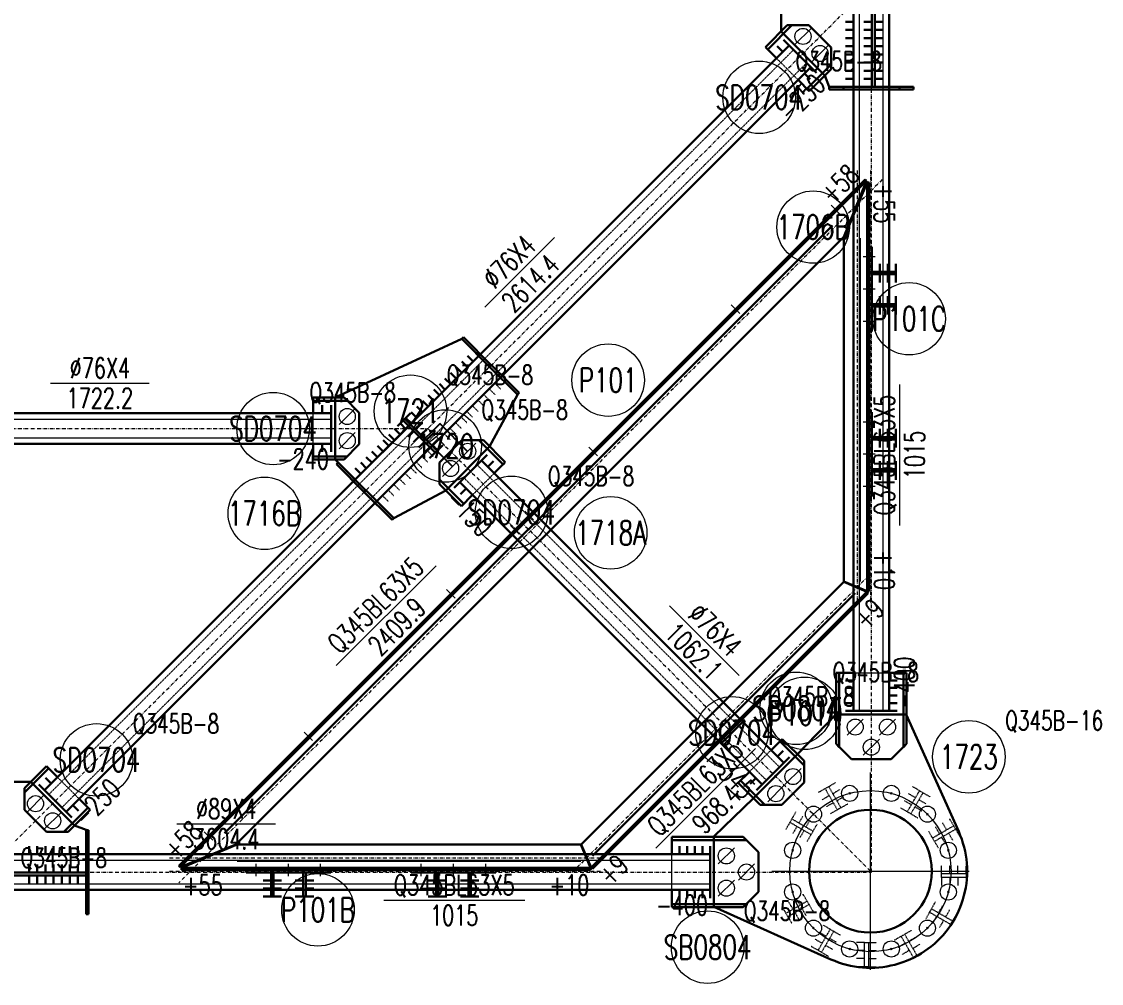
# Model space of a CAD drawing. Extents: x 200306 to 244369, y -126880 to -87343.
# Drawn here: x 209884 to 212564, y -114935 to -112547 of the extents above; entities that cross this region are included whole.
import ezdxf
from ezdxf.enums import TextEntityAlignment as Align

# ---------------------------------------------------------------- set-up
doc = ezdxf.new("R2010")
doc.units = 0
doc.header["$MEASUREMENT"] = 0
doc.linetypes.add('Dash', pattern=[2.75, 2, -0.75])
doc.linetypes.add('DashDot', pattern=[15.6, 9, -3, 0.6, -3])
doc.layers.get('0').update_dxf_attribs({"linetype": 'CONTINUOUS', "lineweight": 25})
doc.layers.get('Defpoints').update_dxf_attribs({"linetype": 'CONTINUOUS'})
doc.styles.get("Standard").update_dxf_attribs({"font": 'simplex.shx', "width": 0.7, "height": 3, "bigfont": 'gbhzfs.shx'})
doc.dimstyles.new('ISO-25$0', dxfattribs={"dimtxt": 2, "dimasz": 1.5, "dimexe": 1.25, "dimexo": 0.625, "dimtad": 1, "dimdsep": 46, "dimtxsty": 'Standard', "dimcen": 2.5, "dimclrd": 150, "dimclre": 2, "dimclrt": 6, "dimadec": 0, "dimazin": 0, "dimtfac": 1, "dimtmove": 0, "dimatfit": 0, "dimfxl": 0, "dimarcsym": 0})

# ---------------------------------------------------------------- blocks, each defined once
blk = doc.blocks.new('M20X55S')
at = {"color": 3, "linetype": 'Continuous', "lineweight": 13}
blk.add_line((-1, -1), (1, 1), dxfattribs=at)
blk.add_circle((0, 0), 1, dxfattribs=at)
blk = doc.blocks.new('DefaultBolt')
at = {"color": 3, "linetype": 'Continuous', "lineweight": 13}
for p, q in [((-0.1, -0.1), (0.1, 0.1)), ((0.1, -0.1), (-0.1, 0.1))]:
    blk.add_line(p, q, dxfattribs=at)
blk.add_circle((0, 0), 1, dxfattribs=at)
blk = doc.blocks.new('*D238')
at = {"color": 150, "linetype": 'Continuous', "lineweight": -2}
for p, q in [((210922.2, -113545.6), (210905.2, -113562.6)), ((210885, -113582.8), (210902, -113565.8))]:
    blk.add_line(p, q, dxfattribs=at)
at = {"color": 2, "linetype": 'Continuous', "lineweight": -2}
for p, q in [((210991.2, -113614.3), (210922.2, -113545.3)), ((210953.8, -113651.8), (210884.7, -113582.8))]:
    blk.add_line(p, q, dxfattribs=at)
at = {"color": 150, "linetype": 'Continuous'}
for points in [[(210922.2, -113545.5), (210922.2, -113545.6), (210922.3, -113545.4)], [(210885, -113582.8), (210885, -113582.8), (210884.9, -113582.9)]]:
    blk.add_solid(points, dxfattribs=at)
at = {"layer": 'Defpoints', "color": 0, "linetype": 'Continuous'}
for p in [(210884.9, -113582.9), (210991.3, -113614.4), (210953.8, -113651.8)]:
    blk.add_point(p, dxfattribs=at)
at = {"color": 6, "linetype": 'Continuous', "insert": (210903.6, -113564.2), "char_height": 3, "attachment_point": 5}
blk.add_mtext('\\A1;53.0000', dxfattribs=at)

msp = doc.modelspace()

# ---------------------------------------------------------------- linework, layer by layer
at = {"color": 2, "linetype": 'DashDot', "lineweight": 15}
for p, q in [((211993.3729, -114658.88857), (211993.3729, -110254.51495)), ((209791.18609, -114658.88857), (211993.3729, -112456.70176)), ((211958.18609, -112916.70176), (211958.18609, -113991.70176)), ((211991.18609, -112916.70176), (211991.18609, -113991.70176)), ((212020.41149, -112939.47636), (210273.95336, -114685.93449)), ((208690.09268, -113557.79517), (210892.27949, -113557.79517)), ((210892.31258, -113557.82825), (211993.25125, -114658.76692)), ((211985.76325, -113924.1246), (211258.59067, -114651.29718)), ((210251.18609, -114623.70176), (211326.18609, -114623.70176)), ((207588.99928, -114658.88857), (211993.3729, -114658.88857)), ((210251.18609, -114656.70176), (211326.18609, -114656.70176))]:
    msp.add_line(p, q, dxfattribs=at)
at = {"color": 1, "linetype": 'Dash', "lineweight": 20}
for p, q in [((211963.8729, -114258.88857), (211963.8729, -110654.51495)), ((212022.8729, -114258.88857), (212022.8729, -110654.51495)), ((209951.69933, -114465.84842), (211800.33275, -112617.215)), ((211811.64646, -112692.16832), (211757.90634, -112638.4282)), ((209984.22624, -114498.37533), (211832.85966, -112649.74191)), ((211948.8729, -112709.55772), (211889.05994, -112709.55772)), ((211988.18609, -113106.70176), (211988.18609, -113316.70176)), ((210976.61897, -113335.2503), (211018.85161, -113377.48294)), ((211072.55903, -113431.19036), (211086.70031, -113445.33164)), ((211072.55903, -113431.19036), (211114.87708, -113473.50841)), ((211044.66045, -113459.08893), (211058.80173, -113473.23022)), ((211058.60974, -113445.13965), (211072.75102, -113459.28093)), ((211016.76187, -113486.98751), (211030.90316, -113501.12879)), ((211030.71116, -113473.03822), (211044.85245, -113487.1795)), ((210607.27949, -113595.79517), (210607.27949, -113519.79517)), ((210988.8633, -113514.88609), (211003.00458, -113529.02737)), ((211002.81259, -113500.9368), (211016.95387, -113515.07808)), ((211988.18609, -113516.70176), (211988.18609, -113726.70176)), ((208930.09268, -113534.79517), (210652.27949, -113534.79517)), ((210849.14598, -113547.18856), (210844.90334, -113551.43121)), ((210960.96472, -113542.78466), (210975.106, -113556.92595)), ((210974.91401, -113528.83538), (210989.05529, -113542.97666)), ((210933.06614, -113570.68324), (210947.20743, -113584.82452)), ((210947.01543, -113556.73395), (210961.15672, -113570.87523)), ((208930.09268, -113580.79517), (210652.27949, -113580.79517)), ((210898.61076, -113605.13863), (210902.8534, -113600.89599)), ((210905.16757, -113598.58182), (210919.30885, -113612.7231)), ((210919.11686, -113584.63253), (210933.25814, -113598.77381)), ((210877.26899, -113626.48039), (210891.41027, -113640.62168)), ((210891.21828, -113612.53111), (210905.35956, -113626.67239)), ((210711.90944, -113684.42511), (210669.6768, -113642.19247)), ((210849.37041, -113654.37897), (210863.5117, -113668.52025)), ((210863.3197, -113640.42968), (210877.46099, -113654.57096)), ((211014.63565, -113647.62441), (211765.57759, -114398.56635)), ((210821.47184, -113682.27755), (210835.61312, -113696.41883)), ((210835.42113, -113668.32826), (210849.56241, -113682.46954)), ((210982.10874, -113680.15132), (211733.05068, -114431.09326)), ((211057.02906, -113668.80462), (211003.28895, -113722.54473)), ((210793.57326, -113710.17612), (210807.71454, -113724.31741)), ((210807.52255, -113696.22684), (210821.66383, -113710.36812)), ((210765.67469, -113738.0747), (210779.81597, -113752.21598)), ((210807.99274, -113780.39276), (210765.67469, -113738.0747)), ((210779.62397, -113724.12541), (210793.76526, -113738.26669)), ((211948.8729, -114163.88857), (212037.8729, -114163.88857)), ((211690.59512, -114409.8509), (211744.33523, -114356.11079)), ((209972.91253, -114423.42201), (210026.65265, -114477.16213)), ((211878.78316, -114451.69363), (211861.47668, -114461.68554)), ((211878.78316, -114451.69363), (211887.4364, -114446.69768)), ((211909.12042, -114504.2393), (211878.78316, -114451.69363)), ((211887.4364, -114446.69768), (211904.74289, -114436.70578)), ((211887.4364, -114446.69768), (211917.77366, -114499.24335)), ((211897.54882, -114464.2129), (211914.85531, -114454.221)), ((212082.72084, -114509.43726), (212113.03957, -114456.92367)), ((212121.60368, -114461.86816), (212091.28495, -114514.38175)), ((212113.03957, -114456.92367), (212095.91135, -114447.03469)), ((212113.03957, -114456.92367), (212121.60368, -114461.86816)), ((212121.60368, -114461.86816), (212138.7319, -114471.75715)), ((211888.89558, -114469.20886), (211871.58909, -114479.20076)), ((211899.008, -114486.72408), (211881.70151, -114496.71598)), ((211907.66124, -114481.72813), (211924.96773, -114471.73622)), ((212092.82708, -114491.93273), (212075.69886, -114482.04375)), ((212102.93332, -114474.4282), (212085.80511, -114464.53922)), ((212111.49743, -114479.37269), (212128.62565, -114489.26167)), ((211796.17796, -114526.97832), (211806.16987, -114509.67183)), ((211909.12042, -114504.2393), (211891.81393, -114514.2312)), ((211917.77366, -114499.24335), (211909.12042, -114504.2393)), ((211917.77366, -114499.24335), (211935.08015, -114489.25144)), ((212082.72084, -114509.43726), (212065.59262, -114499.54827)), ((212091.28495, -114514.38175), (212082.72084, -114509.43726)), ((212091.28495, -114514.38175), (212108.41317, -114524.27073)), ((212101.39119, -114496.87722), (212118.51941, -114506.7662)), ((211791.18201, -114535.63156), (211781.19011, -114552.93805)), ((211791.18201, -114535.63156), (211796.17796, -114526.97832)), ((211843.66711, -114565.93385), (211791.18201, -114535.63156)), ((211796.17796, -114526.97832), (211848.66306, -114557.28061)), ((211813.673, -114537.07908), (211823.6649, -114519.7726)), ((211831.16803, -114547.17985), (211841.15994, -114529.87336)), ((211848.66306, -114557.28061), (211858.65497, -114539.97412)), ((212180.25103, -114554.05662), (212170.36204, -114536.9284)), ((212197.74631, -114543.95571), (212187.85733, -114526.82749)), ((210044.04205, -114554.57561), (210044.04205, -114614.38857)), ((211808.67704, -114545.73233), (211798.68514, -114563.03881)), ((211826.17208, -114555.83309), (211816.18017, -114573.13957)), ((211843.66711, -114565.93385), (211833.67521, -114583.24034)), ((211848.66306, -114557.28061), (211843.66711, -114565.93385)), ((212145.26045, -114574.25843), (212135.37147, -114557.13021)), ((212145.26045, -114574.25843), (212197.74631, -114543.95571)), ((212202.6908, -114552.51982), (212150.20494, -114582.82254)), ((212162.75574, -114564.15752), (212152.86676, -114547.0293)), ((212185.19552, -114562.62073), (212195.0845, -114579.74894)), ((212197.74631, -114543.95571), (212202.6908, -114552.51982)), ((212202.6908, -114552.51982), (212212.57978, -114569.64804)), ((212150.20494, -114582.82254), (212145.26045, -114574.25843)), ((212150.20494, -114582.82254), (212160.09393, -114599.95076)), ((212167.70023, -114572.72163), (212177.58921, -114589.84985)), ((211498.3729, -114703.38857), (211498.3729, -114614.38857)), ((207988.99928, -114629.38857), (211593.3729, -114629.38857)), ((212167.79115, -114662.15873), (212167.79115, -114642.27864)), ((212187.98273, -114662.15873), (212187.98273, -114642.27864)), ((212208.17431, -114662.15873), (212208.17431, -114642.27864)), ((212228.36589, -114662.15873), (212228.36589, -114642.27864)), ((210441.18609, -114653.70176), (210651.18609, -114653.70176)), ((210851.18609, -114653.70176), (211061.18609, -114653.70176)), ((212167.79115, -114672.09877), (212167.79115, -114662.15873)), ((212167.79115, -114662.15873), (212228.36589, -114662.15873)), ((212167.79115, -114672.09877), (212167.79115, -114691.97886)), ((212228.36589, -114672.09877), (212167.79115, -114672.09877)), ((212187.98273, -114672.09877), (212187.98273, -114691.97886)), ((212208.17431, -114672.09877), (212208.17431, -114691.97886)), ((212228.36589, -114662.15873), (212228.36589, -114672.09877)), ((212228.36589, -114672.09877), (212228.36589, -114691.97886)), ((207988.99928, -114688.38857), (211593.3729, -114688.38857)), ((211816.27549, -114741.10254), (211806.3865, -114723.97432)), ((211833.70954, -114731.03699), (211823.82056, -114713.90877)), ((211781.40738, -114761.23365), (211771.5184, -114744.10543)), ((211781.40738, -114761.23365), (211833.70954, -114731.03699)), ((211838.65403, -114739.6011), (211786.35187, -114769.79776)), ((211798.84143, -114751.1681), (211788.95245, -114734.03988)), ((211821.21998, -114749.66665), (211831.10896, -114766.79487)), ((211833.70954, -114731.03699), (211838.65403, -114739.6011)), ((211838.65403, -114739.6011), (211848.54301, -114756.72931)), ((212137.8049, -114758.8484), (212142.80085, -114750.19516)), ((212142.80085, -114750.19516), (212152.79275, -114732.88867)), ((212142.80085, -114750.19516), (212195.24376, -114780.47308)), ((212160.28182, -114760.2878), (212170.27372, -114742.98131)), ((212177.76279, -114770.38044), (212187.75469, -114753.07396)), ((211786.35187, -114769.79776), (211781.40738, -114761.23365)), ((211786.35187, -114769.79776), (211796.24085, -114786.92598)), ((211803.78592, -114759.73221), (211813.6749, -114776.86043)), ((212137.8049, -114758.8484), (212127.81299, -114776.15489)), ((212190.24781, -114789.12633), (212137.8049, -114758.8484)), ((212155.28587, -114768.94104), (212145.29396, -114786.24753)), ((212172.76684, -114779.03368), (212162.77493, -114796.34017)), ((212195.24376, -114780.47308), (212190.24781, -114789.12633)), ((212195.24376, -114780.47308), (212205.23566, -114763.1666)), ((211861.11845, -114853.26136), (211891.30524, -114800.97631)), ((211881.24297, -114818.40466), (211864.11476, -114808.51568)), ((211899.86935, -114805.9208), (211869.68256, -114858.20585)), ((211891.30524, -114800.97631), (211874.17702, -114791.08732)), ((211891.30524, -114800.97631), (211899.86935, -114805.9208)), ((211899.86935, -114805.9208), (211916.99757, -114815.80978)), ((212076.04103, -114813.37049), (212093.34752, -114803.37858)), ((212190.24781, -114789.12633), (212180.2559, -114806.43281)), ((211871.18071, -114835.83301), (211854.05249, -114825.94403)), ((211889.80708, -114823.34915), (211906.9353, -114833.23813)), ((211976.6427, -114833.46878), (211956.76261, -114833.46878)), ((211976.6427, -114833.46878), (211986.58274, -114833.46878)), ((211976.6427, -114893.88157), (211976.6427, -114833.46878)), ((211986.58274, -114833.46878), (212006.46283, -114833.46878)), ((211986.58274, -114833.46878), (211986.58274, -114893.88157)), ((212067.38779, -114818.36644), (212050.0813, -114828.35834)), ((212077.47082, -114835.83077), (212060.16434, -114845.82268)), ((212067.38779, -114818.36644), (212076.04103, -114813.37049)), ((212097.6369, -114870.75944), (212067.38779, -114818.36644)), ((212076.04103, -114813.37049), (212106.29014, -114865.76348)), ((212086.12407, -114830.83482), (212103.43055, -114820.84291)), ((211861.11845, -114853.26136), (211843.99023, -114843.37238)), ((211869.68256, -114858.20585), (211861.11845, -114853.26136)), ((211869.68256, -114858.20585), (211886.81078, -114868.09483)), ((211879.74482, -114840.7775), (211896.87304, -114850.66648)), ((211976.6427, -114853.60638), (211956.76261, -114853.60638)), ((211986.58274, -114853.60638), (212006.46283, -114853.60638)), ((212087.55386, -114853.2951), (212070.24737, -114863.28701)), ((212096.2071, -114848.29915), (212113.51359, -114838.30725)), ((212106.29014, -114865.76348), (212123.59663, -114855.77158)), ((211976.6427, -114873.74397), (211956.76261, -114873.74397)), ((211986.58274, -114873.74397), (212006.46283, -114873.74397)), ((212097.6369, -114870.75944), (212080.33041, -114880.75134)), ((212106.29014, -114865.76348), (212097.6369, -114870.75944)), ((211976.6427, -114893.88157), (211956.76261, -114893.88157)), ((211986.58274, -114893.88157), (211976.6427, -114893.88157)), ((211986.58274, -114893.88157), (212006.46283, -114893.88157))]:
    msp.add_line(p, q, dxfattribs=at)
at = {"color": 7, "linetype": 'Continuous', "lineweight": 30}
for p, q in [((211948.8729, -112547.72991), (211928.8729, -112547.72991)), ((211994.26253, -112547.72991), (211974.38244, -112547.72991)), ((212002.21457, -112547.72991), (212022.09465, -112547.72991)), ((211948.8729, -112567.95838), (211928.8729, -112567.95838)), ((211994.26253, -112567.95838), (211974.38244, -112567.95838)), ((212002.21457, -112567.95838), (212022.09465, -112567.95838)), ((211773.81624, -112622.5183), (211759.67411, -112608.37617)), ((211789.72615, -112606.6084), (211775.58401, -112592.46626)), ((211948.8729, -112588.18686), (211928.8729, -112588.18686)), ((211948.8729, -112608.41534), (211928.8729, -112608.41534)), ((211994.26253, -112588.18686), (211974.38244, -112588.18686)), ((211994.26253, -112608.41534), (211974.38244, -112608.41534)), ((212002.21457, -112588.18686), (212022.09465, -112588.18686)), ((212002.21457, -112608.41534), (212022.09465, -112608.41534)), ((211757.90634, -112638.4282), (211743.7642, -112624.28607)), ((211948.8729, -112628.64381), (211928.8729, -112628.64381)), ((211994.26253, -112628.64381), (211974.38244, -112628.64381)), ((212002.21457, -112628.64381), (212022.09465, -112628.64381)), ((211843.46626, -112660.34851), (211857.6084, -112674.49065)), ((211948.8729, -112648.87229), (211928.8729, -112648.87229)), ((211994.26253, -112648.87229), (211974.38244, -112648.87229)), ((212002.21457, -112648.87229), (212022.09465, -112648.87229)), ((211811.64646, -112692.16832), (211825.78859, -112706.31046)), ((211827.55636, -112676.25842), (211841.69849, -112690.40055)), ((211948.8729, -112669.10077), (211928.8729, -112669.10077)), ((211948.8729, -112689.32924), (211928.8729, -112689.32924)), ((211994.26253, -112669.10077), (211974.38244, -112669.10077)), ((211994.26253, -112689.32924), (211974.38244, -112689.32924)), ((212002.21457, -112669.10077), (212022.09465, -112669.10077)), ((212002.21457, -112689.32924), (212022.09465, -112689.32924)), ((211948.8729, -112709.55772), (211928.8729, -112709.55772)), ((211994.26253, -112709.55772), (211974.38244, -112709.55772)), ((212002.21457, -112709.55772), (212022.09465, -112709.55772)), ((211983.18609, -112946.70176), (211983.18609, -113961.70176)), ((211994.18609, -113168.70176), (211994.18609, -113148.70176)), ((212014.18609, -113168.70176), (212014.18609, -113148.70176)), ((212034.18609, -113168.70176), (212034.18609, -113148.70176)), ((212054.18609, -113168.70176), (212054.18609, -113148.70176)), ((211994.18609, -113174.70176), (211994.18609, -113194.70176)), ((212014.18609, -113174.70176), (212014.18609, -113194.70176)), ((212034.18609, -113174.70176), (212034.18609, -113194.70176)), ((212054.18609, -113174.70176), (212054.18609, -113194.70176)), ((211994.18609, -113248.70176), (211994.18609, -113228.70176)), ((212014.18609, -113248.70176), (212014.18609, -113228.70176)), ((212034.18609, -113248.70176), (212034.18609, -113228.70176)), ((212054.18609, -113248.70176), (212054.18609, -113228.70176)), ((211994.18609, -113254.70176), (211994.18609, -113274.70176)), ((212014.18609, -113254.70176), (212014.18609, -113274.70176)), ((212034.18609, -113254.70176), (212034.18609, -113274.70176)), ((212054.18609, -113254.70176), (212054.18609, -113274.70176)), ((211018.85161, -113377.48294), (211004.70947, -113363.3408)), ((211004.89969, -113391.43485), (210990.75755, -113377.29272)), ((210976.99586, -113419.33869), (210962.85372, -113405.19655)), ((210990.94777, -113405.38677), (210976.80564, -113391.24464)), ((210949.09202, -113447.24252), (210934.94989, -113433.10039)), ((210963.04394, -113433.2906), (210948.9018, -113419.14847)), ((210921.18819, -113475.14636), (210907.04605, -113461.00422)), ((210935.14011, -113461.19444), (210920.99797, -113447.0523)), ((210893.28436, -113503.05019), (210879.14222, -113488.90805)), ((210907.23627, -113489.09827), (210893.09414, -113474.95614)), ((210607.27949, -113519.79517), (210607.27949, -113499.79517)), ((210629.77949, -113519.79517), (210629.77949, -113499.79517)), ((210652.27949, -113519.79517), (210652.27949, -113499.79517)), ((210835.4893, -113533.53188), (210849.63143, -113519.38974)), ((210865.38052, -113530.95402), (210851.23839, -113516.81189)), ((210879.33244, -113517.00211), (210865.1903, -113502.85997)), ((210831.24665, -113537.77452), (210817.10452, -113551.91666)), ((210837.47669, -113558.85786), (210823.33455, -113544.71572)), ((210851.4286, -113544.90594), (210837.28647, -113530.7638)), ((210848.76787, -113546.81046), (210862.91001, -113532.66832)), ((210862.04645, -113560.08904), (210876.18859, -113545.9469)), ((210809.57285, -113586.76169), (210795.43072, -113572.61955)), ((210823.52477, -113572.80977), (210809.38264, -113558.66764)), ((210844.52523, -113551.0531), (210830.3831, -113565.19523)), ((210857.80381, -113564.33168), (210843.66168, -113578.47381)), ((210871.08239, -113577.61026), (210856.94025, -113591.75239)), ((210875.32503, -113573.36761), (210889.46717, -113559.22548)), ((210888.60361, -113586.64619), (210902.74574, -113572.50406)), ((211994.18609, -113578.70176), (211994.18609, -113558.70176)), ((212014.18609, -113578.70176), (212014.18609, -113558.70176)), ((212034.18609, -113578.70176), (212034.18609, -113558.70176)), ((212054.18609, -113578.70176), (212054.18609, -113558.70176)), ((210607.27949, -113595.79517), (210607.27949, -113615.79517)), ((210629.77949, -113595.79517), (210629.77949, -113615.79517)), ((210652.27949, -113595.79517), (210652.27949, -113615.79517)), ((210781.66902, -113614.66552), (210767.52688, -113600.52339)), ((210795.62094, -113600.71361), (210781.4788, -113586.57147)), ((210884.36097, -113590.88883), (210870.21883, -113605.03097)), ((210897.63955, -113604.16741), (210883.49741, -113618.30955)), ((210901.88219, -113599.92477), (210916.02432, -113585.78264)), ((210915.16076, -113613.20335), (210929.3029, -113599.06121)), ((211994.18609, -113584.70176), (211994.18609, -113604.70176)), ((212014.18609, -113584.70176), (212014.18609, -113604.70176)), ((212034.18609, -113584.70176), (212034.18609, -113604.70176)), ((212054.18609, -113584.70176), (212054.18609, -113604.70176)), ((210753.76519, -113642.56936), (210739.62305, -113628.42722)), ((210767.7171, -113628.61744), (210753.57497, -113614.47531)), ((210910.91812, -113617.44599), (210896.77599, -113631.58813)), ((211025.21118, -113636.98673), (211039.35331, -113622.8446)), ((210725.86135, -113670.47319), (210711.71922, -113656.33106)), ((210739.81327, -113656.52127), (210725.67113, -113642.37914)), ((211041.12012, -113652.89568), (211055.26226, -113638.75354)), ((211057.02906, -113668.80462), (211071.1712, -113654.66248)), ((211994.18609, -113658.70176), (211994.18609, -113638.70176)), ((212014.18609, -113658.70176), (212014.18609, -113638.70176)), ((212034.18609, -113658.70176), (212034.18609, -113638.70176)), ((212054.18609, -113658.70176), (212054.18609, -113638.70176)), ((210711.90944, -113684.42511), (210697.7673, -113670.28297)), ((211994.18609, -113664.70176), (211994.18609, -113684.70176)), ((212014.18609, -113664.70176), (212014.18609, -113684.70176)), ((212034.18609, -113664.70176), (212034.18609, -113684.70176)), ((212054.18609, -113664.70176), (212054.18609, -113684.70176)), ((210971.47106, -113690.72685), (210957.32893, -113704.86899)), ((210987.38, -113706.63579), (210973.23787, -113720.77793)), ((211003.28895, -113722.54473), (210989.14681, -113736.68687)), ((211982.22772, -113963.01547), (211297.48154, -114647.76165)), ((211948.8729, -114163.88857), (211928.8729, -114163.88857)), ((212037.8729, -114163.88857), (212057.8729, -114163.88857)), ((211948.8729, -114182.88857), (211928.8729, -114182.88857)), ((212037.8729, -114182.88857), (212057.8729, -114182.88857)), ((211948.8729, -114201.88857), (211928.8729, -114201.88857)), ((211948.8729, -114220.88857), (211928.8729, -114220.88857)), ((212037.8729, -114201.88857), (212057.8729, -114201.88857)), ((212037.8729, -114220.88857), (212057.8729, -114220.88857)), ((211948.8729, -114239.88857), (211928.8729, -114239.88857)), ((212037.8729, -114239.88857), (212057.8729, -114239.88857)), ((211948.8729, -114258.88857), (211928.8729, -114258.88857)), ((212037.8729, -114258.88857), (212057.8729, -114258.88857)), ((211744.33523, -114356.11079), (211758.47737, -114341.96865)), ((211760.24417, -114372.01973), (211774.38631, -114357.8776)), ((211776.15312, -114387.92867), (211790.29525, -114373.78654)), ((209957.00263, -114439.33192), (209942.86049, -114425.18978)), ((209972.91253, -114423.42201), (209958.7704, -114409.27988)), ((211690.59512, -114409.8509), (211676.45298, -114423.99304)), ((211706.50406, -114425.75985), (211692.36192, -114439.90198)), ((209941.09273, -114455.24182), (209926.95059, -114441.09968)), ((211722.413, -114441.66879), (211708.27087, -114455.81092)), ((210026.65265, -114477.16213), (210040.79478, -114491.30426)), ((209994.83284, -114508.98193), (210008.97498, -114523.12407)), ((210010.74274, -114493.07203), (210024.88488, -114507.21417)), ((209902.44271, -114614.38857), (209902.44271, -114594.38857)), ((209922.67119, -114614.38857), (209922.67119, -114594.38857)), ((209942.89966, -114614.38857), (209942.89966, -114594.38857)), ((209963.12814, -114614.38857), (209963.12814, -114594.38857)), ((209983.35662, -114614.38857), (209983.35662, -114594.38857)), ((210003.58509, -114614.38857), (210003.58509, -114594.38857)), ((210023.81357, -114614.38857), (210023.81357, -114594.38857)), ((210044.04205, -114614.38857), (210044.04205, -114594.38857)), ((211498.3729, -114614.38857), (211498.3729, -114594.38857)), ((211517.3729, -114614.38857), (211517.3729, -114594.38857)), ((211536.3729, -114614.38857), (211536.3729, -114594.38857)), ((211555.3729, -114614.38857), (211555.3729, -114594.38857)), ((211574.3729, -114614.38857), (211574.3729, -114594.38857)), ((211593.3729, -114614.38857), (211593.3729, -114594.38857)), ((209902.44271, -114659.7782), (209902.44271, -114639.89812)), ((209922.67119, -114659.7782), (209922.67119, -114639.89812)), ((209942.89966, -114659.7782), (209942.89966, -114639.89812)), ((209963.12814, -114659.7782), (209963.12814, -114639.89812)), ((209983.35662, -114659.7782), (209983.35662, -114639.89812)), ((210003.58509, -114659.7782), (210003.58509, -114639.89812)), ((210023.81357, -114659.7782), (210023.81357, -114639.89812)), ((210044.04205, -114659.7782), (210044.04205, -114639.89812)), ((210281.18609, -114648.70176), (211296.18609, -114648.70176)), ((209902.44271, -114667.73024), (209902.44271, -114687.61033)), ((209922.67119, -114667.73024), (209922.67119, -114687.61033)), ((209942.89966, -114667.73024), (209942.89966, -114687.61033)), ((209963.12814, -114667.73024), (209963.12814, -114687.61033)), ((209983.35662, -114667.73024), (209983.35662, -114687.61033)), ((210003.58509, -114667.73024), (210003.58509, -114687.61033)), ((210023.81357, -114667.73024), (210023.81357, -114687.61033)), ((210044.04205, -114667.73024), (210044.04205, -114687.61033)), ((210503.18609, -114659.70176), (210483.18609, -114659.70176)), ((210509.18609, -114659.70176), (210529.18609, -114659.70176)), ((210583.18609, -114659.70176), (210563.18609, -114659.70176)), ((210589.18609, -114659.70176), (210609.18609, -114659.70176)), ((210913.18609, -114659.70176), (210893.18609, -114659.70176)), ((210919.18609, -114659.70176), (210939.18609, -114659.70176)), ((210993.18609, -114659.70176), (210973.18609, -114659.70176)), ((210999.18609, -114659.70176), (211019.18609, -114659.70176)), ((210503.18609, -114679.70176), (210483.18609, -114679.70176)), ((210503.18609, -114699.70176), (210483.18609, -114699.70176)), ((210509.18609, -114679.70176), (210529.18609, -114679.70176)), ((210509.18609, -114699.70176), (210529.18609, -114699.70176)), ((210583.18609, -114679.70176), (210563.18609, -114679.70176)), ((210583.18609, -114699.70176), (210563.18609, -114699.70176)), ((210589.18609, -114679.70176), (210609.18609, -114679.70176)), ((210589.18609, -114699.70176), (210609.18609, -114699.70176)), ((210913.18609, -114679.70176), (210893.18609, -114679.70176)), ((210913.18609, -114699.70176), (210893.18609, -114699.70176)), ((210919.18609, -114679.70176), (210939.18609, -114679.70176)), ((210919.18609, -114699.70176), (210939.18609, -114699.70176)), ((210993.18609, -114679.70176), (210973.18609, -114679.70176)), ((210993.18609, -114699.70176), (210973.18609, -114699.70176)), ((210999.18609, -114679.70176), (211019.18609, -114679.70176)), ((210999.18609, -114699.70176), (211019.18609, -114699.70176)), ((211498.3729, -114703.38857), (211498.3729, -114723.38857)), ((211517.3729, -114703.38857), (211517.3729, -114723.38857)), ((211536.3729, -114703.38857), (211536.3729, -114723.38857)), ((211555.3729, -114703.38857), (211555.3729, -114723.38857)), ((211574.3729, -114703.38857), (211574.3729, -114723.38857)), ((211593.3729, -114703.38857), (211593.3729, -114723.38857)), ((210503.18609, -114719.70176), (210483.18609, -114719.70176)), ((210509.18609, -114719.70176), (210529.18609, -114719.70176)), ((210583.18609, -114719.70176), (210563.18609, -114719.70176)), ((210589.18609, -114719.70176), (210609.18609, -114719.70176)), ((210913.18609, -114719.70176), (210893.18609, -114719.70176)), ((210919.18609, -114719.70176), (210939.18609, -114719.70176)), ((210993.18609, -114719.70176), (210973.18609, -114719.70176)), ((210999.18609, -114719.70176), (211019.18609, -114719.70176))]:
    msp.add_line(p, q, dxfattribs=at)
at = {"color": 7, "linetype": 'Continuous', "lineweight": 13}
for p, q in [((211033.86142, -113256.40711), (211207.10258, -113083.16595)), ((209955.71722, -113444.79517), (210200.71722, -113444.79517)), ((212063.18609, -113448.36843), (212063.18609, -113798.36843)), ((210912.67461, -113898.72082), (210665.18724, -114146.20819)), ((211492.28264, -113997.99218), (211665.5238, -114171.23334)), ((211706.0425, -114352.33778), (211458.55512, -114599.82515)), ((210269.41503, -114539.38857), (210514.41503, -114539.38857)), ((210782.85276, -114728.70176), (211132.85276, -114728.70176))]:
    msp.add_line(p, q, dxfattribs=at)
at = {"color": 2, "linetype": 'Continuous', "lineweight": 13}
for p, q in [((211991.18609, -114901.70176), (211991.18609, -114411.70176)), ((211746.18609, -114656.70176), (212236.18609, -114656.70176))]:
    msp.add_line(p, q, dxfattribs=at)
at = {"color": 7, "linetype": 'Continuous', "lineweight": 30}
for points in [[(211948.8729, -114258.88857), (211948.8729, -110654.51495)], [(212037.8729, -110654.51495), (212037.8729, -114258.88857)], [(211948.8729, -112203.8458), (211948.8729, -112709.55772)], [(211994.26253, -112203.8458), (211994.26253, -112709.55772)], [(212002.21457, -112709.55772), (212002.21457, -112203.8458)], [(211769.22005, -112571.96017), (211769.22005, -112341.44336)], [(211730.32918, -112610.85104), (211784.7764, -112556.40382)], [(211730.32918, -112610.85104), (211784.7764, -112556.40382)], [(211796.09011, -112556.40382), (211735.98603, -112616.50789)], [(211784.7764, -112556.40382), (211796.09011, -112556.40382)], [(211784.7764, -112556.40382), (211838.51651, -112556.40382)], [(211838.51651, -112556.40382), (211893.67084, -112611.55815)], [(211878.11449, -112680.85461), (211769.22005, -112571.96017)], [(209941.09273, -114455.24182), (211789.72615, -112606.6084)], [(211735.98603, -112616.50789), (211730.32918, -112610.85104)], [(211757.90634, -112638.4282), (211730.32918, -112610.85104)], [(211789.72615, -112606.6084), (211843.46626, -112660.34851)], [(211893.67084, -112611.55815), (211893.67084, -112665.29826)], [(211843.46626, -112660.34851), (209994.83284, -114508.98193)], [(211833.56677, -112714.08863), (211893.67084, -112653.98455)], [(211893.67084, -112665.29826), (211839.22362, -112719.74548)], [(211893.67084, -112665.29826), (211839.22362, -112719.74548)], [(211893.67084, -112653.98455), (211893.67084, -112665.29826)], [(211839.22362, -112719.74548), (211811.64646, -112692.16832)], [(211888.8729, -112709.55772), (211878.11449, -112680.85461)], [(211839.22362, -112719.74548), (211833.56677, -112714.08863)], [(211889.05994, -112709.55772), (211888.8729, -112709.55772)], [(211889.05994, -112709.55772), (211889.05994, -112715.55772)], [(212063.29705, -112709.55772), (211889.05994, -112709.55772)], [(211889.05994, -112715.55772), (212063.29705, -112715.55772)], [(211923.82542, -112715.55772), (211923.82542, -112709.55772)], [(211923.82542, -112709.55772), (212097.71488, -112709.55772)], [(212097.71488, -112715.55772), (211923.82542, -112715.55772)], [(211994.26253, -112709.55772), (212002.21457, -112709.55772)], [(212063.29705, -112715.55772), (212063.29705, -112709.55772)], [(212097.71488, -112709.55772), (212097.71488, -112715.55772)], [(211977.98508, -112939.47636), (210273.95336, -114643.50809)], [(211981.52061, -112943.0119), (210277.48889, -114647.04362)], [(211924.95207, -113081.60483), (211981.52061, -112943.0119)], [(211925.18609, -113084.70176), (211983.18609, -112946.70176)], [(211981.52061, -112943.0119), (211977.98508, -112939.47636)], [(211983.18609, -112946.70176), (211988.18609, -112946.70176)], [(211988.18609, -112946.70176), (211988.18609, -113106.70176)], [(210416.08182, -114590.47508), (211924.95207, -113081.60483)], [(211925.18609, -113937.70176), (211925.18609, -113084.70176)], [(211988.18609, -113106.70176), (211994.18609, -113106.70176)], [(211988.18609, -113316.70176), (211988.18609, -113106.70176)], [(211994.18609, -113106.70176), (211994.18609, -113316.70176)], [(211994.18609, -113174.70176), (211994.18609, -113168.70176)], [(211994.18609, -113168.70176), (212054.18609, -113168.70176)], [(212054.18609, -113174.70176), (211994.18609, -113174.70176)], [(212054.18609, -113168.70176), (212054.18609, -113174.70176)], [(211994.18609, -113254.70176), (211994.18609, -113248.70176)], [(211994.18609, -113248.70176), (212054.18609, -113248.70176)], [(212054.18609, -113254.70176), (211994.18609, -113254.70176)], [(212054.18609, -113248.70176), (212054.18609, -113254.70176)], [(210662.27949, -113480.79517), (210976.4252, -113335.05653)], [(210976.4252, -113335.05653), (210976.61897, -113335.2503)], [(210976.61897, -113335.2503), (210980.86161, -113331.00766)], [(211045.72166, -113404.35299), (210976.61897, -113335.2503)], [(210980.86161, -113331.00766), (211049.96431, -113400.11035)], [(211994.18609, -113316.70176), (211988.18609, -113316.70176)], [(211988.18609, -113316.70176), (211988.18609, -113516.70176)], [(211018.85161, -113377.48294), (210849.14598, -113547.18856)], [(211049.20302, -113399.34907), (211044.96038, -113403.59171)], [(211044.96038, -113403.59171), (211114.87708, -113473.50841)], [(211049.96431, -113400.11035), (211045.72166, -113404.35299)], [(211119.11972, -113469.26577), (211049.20302, -113399.34907)], [(210902.8534, -113600.89599), (211072.55903, -113431.19036)], [(211114.87708, -113473.50841), (211119.11972, -113469.26577)], [(210607.27949, -113480.79517), (210684.27949, -113480.79517)], [(210607.27949, -113488.79517), (210607.27949, -113480.79517)], [(210607.27949, -113480.79517), (210684.27949, -113480.79517)], [(210607.27949, -113519.79517), (210607.27949, -113480.79517)], [(210692.27949, -113488.79517), (210607.27949, -113488.79517)], [(210662.27949, -113634.79517), (210662.27949, -113480.79517)], [(210684.27949, -113480.79517), (210692.27949, -113488.79517)], [(210684.27949, -113480.79517), (210722.27949, -113518.79517)], [(211114.98287, -113473.6142), (211045.65556, -113602.27678)], [(211114.87708, -113473.50841), (211114.98287, -113473.6142)], [(208930.09268, -113519.79517), (210652.27949, -113519.79517)], [(210652.27949, -113519.79517), (210652.27949, -113595.79517)], [(210722.27949, -113518.79517), (210722.27949, -113596.79517)], [(211988.18609, -113516.70176), (211994.18609, -113516.70176)], [(211988.18609, -113726.70176), (211988.18609, -113516.70176)], [(211994.18609, -113516.70176), (211994.18609, -113726.70176)], [(210831.24665, -113537.77452), (210835.4893, -113533.53188)], [(210910.91812, -113617.44599), (210831.24665, -113537.77452)], [(210835.4893, -113533.53188), (210915.16076, -113613.20335)], [(210844.90334, -113551.43121), (210711.90944, -113684.42511)], [(210652.27949, -113595.79517), (208930.09268, -113595.79517)], [(210607.27949, -113634.79517), (210607.27949, -113595.79517)], [(210722.27949, -113596.79517), (210684.27949, -113634.79517)], [(210921.26947, -113641.93947), (210976.4238, -113586.78514)], [(211045.65556, -113602.27678), (210936.76111, -113711.17123)], [(210976.4238, -113586.78514), (211030.16229, -113586.78352)], [(211018.91107, -113586.84601), (211030.22444, -113586.84566)], [(211079.01152, -113646.94646), (211018.91107, -113586.84601)], [(211030.16229, -113586.78352), (211084.60623, -113641.22745)], [(211030.22444, -113586.84566), (211084.66837, -113641.2896)], [(211994.18609, -113584.70176), (211994.18609, -113578.70176)], [(211994.18609, -113578.70176), (212054.18609, -113578.70176)], [(212054.18609, -113584.70176), (211994.18609, -113584.70176)], [(212054.18609, -113578.70176), (212054.18609, -113584.70176)], [(210607.27949, -113626.79517), (210692.27949, -113626.79517)], [(210607.27949, -113634.79517), (210607.27949, -113626.79517)], [(210692.27949, -113626.79517), (210684.27949, -113634.79517)], [(210765.67469, -113738.0747), (210898.61076, -113605.13863)], [(210915.16076, -113613.20335), (210910.91812, -113617.44599)], [(210684.27949, -113634.79517), (210607.27949, -113634.79517)], [(210684.27949, -113634.79517), (210607.27949, -113634.79517)], [(210669.6768, -113642.19247), (210662.27949, -113634.79517)], [(210669.6768, -113642.19247), (210665.43416, -113646.43511)], [(210665.43416, -113646.43511), (210734.53685, -113715.53781)], [(210738.77949, -113711.29517), (210669.6768, -113642.19247)], [(210921.26785, -113695.67796), (210921.26947, -113641.93947)], [(210971.50213, -113690.75792), (211025.24225, -113637.01781)], [(211025.24225, -113637.01781), (211776.18419, -114387.95975)], [(211084.60623, -113641.22745), (211057.02906, -113668.80462)], [(211084.66837, -113641.2896), (211079.01152, -113646.94646)], [(210921.32999, -113695.74011), (210921.33033, -113684.42674)], [(210921.33033, -113684.42674), (210981.43078, -113744.52719)], [(211994.18609, -113664.70176), (211994.18609, -113658.70176)], [(211994.18609, -113658.70176), (212054.18609, -113658.70176)], [(212054.18609, -113664.70176), (211994.18609, -113664.70176)], [(212054.18609, -113658.70176), (212054.18609, -113664.70176)], [(210738.07603, -113710.47605), (210733.83339, -113714.71869)], [(210734.53685, -113715.53781), (210738.77949, -113711.29517)], [(210807.99274, -113780.39276), (210738.07603, -113710.47605)], [(210936.76111, -113711.17123), (210808.09853, -113780.49855)], [(210975.71178, -113750.1219), (210921.26785, -113695.67796)], [(210975.77393, -113750.18405), (210921.32999, -113695.74011)], [(211722.44407, -114441.69986), (210971.50213, -113690.75792)], [(210733.83339, -113714.71869), (210803.7501, -113784.6354)], [(211003.28895, -113722.54473), (210975.71178, -113750.1219)], [(211994.18609, -113726.70176), (211988.18609, -113726.70176)], [(211988.18609, -113726.70176), (211988.18609, -113961.70176)], [(210981.43078, -113744.52719), (210975.77393, -113750.18405)], [(210803.7501, -113784.6354), (210807.99274, -113780.39276)], [(210808.09853, -113780.49855), (210807.99274, -113780.39276)], [(211272.7328, -114590.486), (211924.95207, -113938.26673)], [(211924.95207, -113938.26673), (211982.22772, -113963.01547)], [(211983.18609, -113961.70176), (211925.18609, -113937.70176)], [(211985.76325, -113966.551), (211301.01708, -114651.29718)], [(211982.22772, -113963.01547), (211985.76325, -113966.551)], [(211988.18609, -113961.70176), (211983.18609, -113961.70176)], [(211905.8729, -114163.88857), (211913.8729, -114163.88857)], [(211905.8729, -114340.88857), (211905.8729, -114163.88857)], [(211905.8729, -114163.88857), (211948.8729, -114163.88857)], [(211905.8729, -114340.88857), (211905.8729, -114163.88857)], [(211913.8729, -114163.88857), (211913.8729, -114348.88857)], [(212037.8729, -114163.88857), (212080.8729, -114163.88857)], [(212072.8729, -114163.88857), (212080.8729, -114163.88857)], [(212072.8729, -114348.88857), (212072.8729, -114163.88857)], [(212080.8729, -114163.88857), (212080.8729, -114340.88857)], [(212080.8729, -114163.88857), (212080.8729, -114340.88857)], [(211809.952, -114366.57322), (211904.9929, -114268.00857)], [(211904.9929, -114268.00857), (212079.9929, -114268.00857)], [(212037.8729, -114258.88857), (211948.8729, -114258.88857)], [(212079.9929, -114268.00857), (212210.1989, -114558.55193)], [(211744.33523, -114356.11079), (211771.9124, -114328.53362)], [(211766.31769, -114334.25262), (211771.97454, -114328.59577)], [(211826.41814, -114394.35307), (211766.31769, -114334.25262)], [(211771.9124, -114328.53362), (211826.35633, -114382.97756)], [(211771.97454, -114328.59577), (211826.41848, -114383.03971)], [(211913.8729, -114348.88857), (211905.8729, -114340.88857)], [(211943.8729, -114378.88857), (211905.8729, -114340.88857)], [(212080.8729, -114340.88857), (212042.8729, -114378.88857)], [(212080.8729, -114340.88857), (212072.8729, -114348.88857)], [(211701.05755, -114475.46767), (211809.952, -114366.57322)], [(212042.8729, -114378.88857), (211943.8729, -114378.88857)], [(209890.88814, -114450.29207), (209945.33537, -114395.84485)], [(209890.88814, -114450.29207), (209945.33537, -114395.84485)], [(209950.99222, -114401.5017), (209890.88814, -114461.60578)], [(209945.33537, -114395.84485), (209950.99222, -114401.5017)], [(209945.33537, -114395.84485), (209972.91253, -114423.42201)], [(211776.18419, -114387.95975), (211722.44407, -114441.69986)], [(211826.35633, -114382.97756), (211826.35471, -114436.71605)], [(211826.41848, -114383.03971), (211826.41814, -114394.35307)], [(209675.92768, -114434.73572), (209906.44449, -114434.73572)], [(209906.44449, -114434.73572), (210015.33894, -114543.63017)], [(211663.01795, -114437.42807), (211690.59512, -114409.8509)], [(211663.0801, -114437.49021), (211668.73695, -114431.83336)], [(211668.73695, -114431.83336), (211728.8374, -114491.93381)], [(209890.88814, -114461.60578), (209890.88814, -114450.29207)], [(209890.88814, -114504.03219), (209890.88814, -114450.29207)], [(209994.83284, -114508.98193), (209941.09273, -114455.24182)], [(211717.46189, -114491.87201), (211663.01795, -114437.42807)], [(211717.52403, -114491.93415), (211663.0801, -114437.49021)], [(211826.35471, -114436.71605), (211771.20038, -114491.87038)], [(210026.65265, -114477.16213), (210054.22981, -114504.73929)], [(211602.4929, -114570.50857), (211701.05755, -114475.46767)], [(209946.04247, -114559.18651), (209890.88814, -114504.03219)], [(209988.46888, -114559.18651), (210048.57296, -114499.08244)], [(210054.22981, -114504.73929), (209999.78259, -114559.18651)], [(210054.22981, -114504.73929), (209999.78259, -114559.18651)], [(210048.57296, -114499.08244), (210054.22981, -114504.73929)], [(211771.20038, -114491.87038), (211717.46189, -114491.87201)], [(211728.8374, -114491.93381), (211717.52403, -114491.93415)], [(209999.78259, -114559.18651), (209946.04247, -114559.18651)], [(209999.78259, -114559.18651), (209988.46888, -114559.18651)], [(210015.33894, -114543.63017), (210044.04205, -114554.38857)], [(210044.04205, -114554.38857), (210044.04205, -114554.57561)], [(210050.04205, -114554.57561), (210044.04205, -114554.57561)], [(210044.04205, -114554.57561), (210044.04205, -114728.81272)], [(210050.04205, -114728.81272), (210050.04205, -114554.57561)], [(212210.1989, -114558.55193), (212214.1571, -114567.91028)], [(212214.1571, -114567.91028), (212217.71564, -114577.42778)], [(210044.04205, -114589.34109), (210050.04205, -114589.34109)], [(210044.04205, -114763.23055), (210044.04205, -114589.34109)], [(210050.04205, -114589.34109), (210050.04205, -114763.23055)], [(210277.48889, -114647.04362), (210416.08182, -114590.47508)], [(210419.18609, -114590.70176), (210281.18609, -114648.70176)], [(211272.18609, -114590.70176), (210419.18609, -114590.70176)], [(211296.18609, -114648.70176), (211272.18609, -114590.70176)], [(211297.48154, -114647.76165), (211272.7328, -114590.486)], [(211498.3729, -114571.38857), (211675.3729, -114571.38857)], [(211498.3729, -114579.38857), (211498.3729, -114571.38857)], [(211498.3729, -114571.38857), (211675.3729, -114571.38857)], [(211498.3729, -114614.38857), (211498.3729, -114571.38857)], [(211683.3729, -114579.38857), (211498.3729, -114579.38857)], [(211602.4929, -114745.50857), (211602.4929, -114570.50857)], [(211675.3729, -114571.38857), (211683.3729, -114579.38857)], [(211675.3729, -114571.38857), (211713.3729, -114609.38857)], [(212217.71564, -114577.42778), (212220.86813, -114587.08738)], [(212220.86813, -114587.08738), (212223.60892, -114596.87176)], [(207988.99928, -114614.38857), (211593.3729, -114614.38857)], [(210044.04205, -114614.38857), (209538.33013, -114614.38857)], [(211593.3729, -114614.38857), (211593.3729, -114703.38857)], [(211713.3729, -114609.38857), (211713.3729, -114708.38857)], [(212223.60892, -114596.87176), (212225.9331, -114606.76339)], [(212225.9331, -114606.76339), (212227.8365, -114616.74453)], [(212227.8365, -114616.74453), (212229.31572, -114626.79728)], [(210273.95336, -114643.50809), (210277.48889, -114647.04362)], [(210281.18609, -114648.70176), (210281.18609, -114653.70176)], [(211296.18609, -114653.70176), (211296.18609, -114648.70176)], [(211301.01708, -114651.29718), (211297.48154, -114647.76165)], [(212229.31572, -114626.79728), (212230.3681, -114636.90365)], [(212230.3681, -114636.90365), (212230.99175, -114647.0455)], [(212230.99175, -114647.0455), (212231.18556, -114657.20465)], [(210044.04205, -114659.7782), (209538.33013, -114659.7782)], [(209538.33013, -114667.73024), (210044.04205, -114667.73024)], [(210044.04205, -114667.73024), (210044.04205, -114659.7782)], [(210281.18609, -114653.70176), (210441.18609, -114653.70176)], [(210441.18609, -114659.70176), (210441.18609, -114653.70176)], [(210441.18609, -114653.70176), (210651.18609, -114653.70176)], [(210651.18609, -114659.70176), (210441.18609, -114659.70176)], [(210503.18609, -114659.70176), (210509.18609, -114659.70176)], [(210503.18609, -114719.70176), (210503.18609, -114659.70176)], [(210509.18609, -114659.70176), (210509.18609, -114719.70176)], [(210583.18609, -114659.70176), (210589.18609, -114659.70176)], [(210583.18609, -114719.70176), (210583.18609, -114659.70176)], [(210589.18609, -114659.70176), (210589.18609, -114719.70176)], [(210651.18609, -114653.70176), (210651.18609, -114659.70176)], [(210651.18609, -114653.70176), (210851.18609, -114653.70176)], [(210851.18609, -114659.70176), (210851.18609, -114653.70176)], [(210851.18609, -114653.70176), (211061.18609, -114653.70176)], [(211061.18609, -114659.70176), (210851.18609, -114659.70176)], [(210913.18609, -114659.70176), (210919.18609, -114659.70176)], [(210913.18609, -114719.70176), (210913.18609, -114659.70176)], [(210919.18609, -114659.70176), (210919.18609, -114719.70176)], [(210993.18609, -114659.70176), (210999.18609, -114659.70176)], [(210993.18609, -114719.70176), (210993.18609, -114659.70176)], [(210999.18609, -114659.70176), (210999.18609, -114719.70176)], [(211061.18609, -114653.70176), (211061.18609, -114659.70176)], [(211061.18609, -114653.70176), (211296.18609, -114653.70176)], [(212230.94918, -114667.36291), (212230.28303, -114677.50206)], [(212231.18556, -114657.20465), (212230.94918, -114667.36291)], [(211593.3729, -114703.38857), (207988.99928, -114703.38857)], [(211498.3729, -114746.38857), (211498.3729, -114703.38857)], [(212227.66697, -114697.65039), (212225.72176, -114707.62347)], [(212229.18831, -114687.60392), (212227.66697, -114697.65039)], [(212230.28303, -114677.50206), (212229.18831, -114687.60392)], [(210044.04205, -114728.81272), (210050.04205, -114728.81272)], [(210509.18609, -114719.70176), (210503.18609, -114719.70176)], [(210589.18609, -114719.70176), (210583.18609, -114719.70176)], [(210919.18609, -114719.70176), (210913.18609, -114719.70176)], [(210999.18609, -114719.70176), (210993.18609, -114719.70176)], [(211713.3729, -114708.38857), (211675.3729, -114746.38857)], [(212220.57437, -114727.27807), (212217.38143, -114736.92438)], [(212223.35614, -114717.50526), (212220.57437, -114727.27807)], [(212225.72176, -114707.62347), (212223.35614, -114717.50526)], [(211498.3729, -114738.38857), (211683.3729, -114738.38857)], [(211498.3729, -114746.38857), (211498.3729, -114738.38857)], [(211675.3729, -114746.38857), (211498.3729, -114746.38857)], [(211675.3729, -114746.38857), (211498.3729, -114746.38857)], [(211893.03626, -114875.71457), (211602.4929, -114745.50857)], [(211683.3729, -114738.38857), (211675.3729, -114746.38857)], [(212209.78565, -114755.76856), (212205.39643, -114764.93267)], [(212213.78304, -114746.42688), (212209.78565, -114755.76856)], [(212217.38143, -114736.92438), (212213.78304, -114746.42688)], [(210050.04205, -114763.23055), (210044.04205, -114763.23055)], [(212195.47465, -114782.6628), (212189.95988, -114791.19704)], [(212200.62325, -114773.90277), (212195.47465, -114782.6628)], [(212205.39643, -114764.93267), (212200.62325, -114773.90277)], [(212177.87197, -114807.52743), (212171.3205, -114815.2943)], [(212184.08881, -114799.49021), (212177.87197, -114807.52743)], [(212189.95988, -114791.19704), (212184.08881, -114799.49021)], [(212149.77863, -114836.83617), (212142.01176, -114843.38764)], [(212157.26123, -114829.96182), (212149.77863, -114836.83617)], [(212164.44615, -114822.7769), (212157.26123, -114829.96182)], [(212171.3205, -114815.2943), (212164.44615, -114822.7769)], [(212117.14712, -114860.99033), (212108.3871, -114866.13892)], [(212125.68137, -114855.47555), (212117.14712, -114860.99033)], [(212133.97453, -114849.60448), (212125.68137, -114855.47555)], [(212142.01176, -114843.38764), (212133.97453, -114849.60448)], [(211902.39461, -114879.67277), (211893.03626, -114875.71457)], [(211911.91211, -114883.23131), (211902.39461, -114879.67277)], [(211921.57171, -114886.3838), (211911.91211, -114883.23131)], [(211931.35609, -114889.12459), (211921.57171, -114886.3838)], [(211941.24771, -114891.44877), (211931.35609, -114889.12459)], [(212042.10779, -114891.23743), (212032.13472, -114893.18265)], [(212051.98959, -114888.87182), (212042.10779, -114891.23743)], [(212061.7624, -114886.09004), (212051.98959, -114888.87182)], [(212071.4087, -114882.8971), (212061.7624, -114886.09004)], [(212080.91121, -114879.29871), (212071.4087, -114882.8971)], [(212090.25289, -114875.30132), (212080.91121, -114879.29871)], [(212099.41699, -114870.9121), (212090.25289, -114875.30132)], [(212108.3871, -114866.13892), (212099.41699, -114870.9121)], [(211951.22885, -114893.35218), (211941.24771, -114891.44877)], [(211961.28161, -114894.83139), (211951.22885, -114893.35218)], [(211971.38797, -114895.88377), (211961.28161, -114894.83139)], [(211981.52982, -114896.50743), (211971.38797, -114895.88377)], [(211991.68898, -114896.70123), (211981.52982, -114896.50743)], [(212001.84724, -114896.46485), (211991.68898, -114896.70123)], [(212011.98639, -114895.7987), (212001.84724, -114896.46485)], [(212022.08825, -114894.70398), (212011.98639, -114895.7987)], [(212032.13472, -114893.18265), (212022.08825, -114894.70398)]]:
    msp.add_lwpolyline(points, dxfattribs=at)
at = {"color": 3, "linetype": 'Continuous', "lineweight": 20}
for points in [[(211893.25992, -113002.98831), (211914.47313, -113024.20152)], [(212003.18609, -113131.70176), (211973.18609, -113131.70176)], [(212003.18609, -113211.70176), (211973.18609, -113211.70176)], [(211645.6927, -113250.55554), (211666.9059, -113271.76874)], [(212003.18609, -113291.70176), (211973.18609, -113291.70176)], [(212003.18609, -113541.70176), (211973.18609, -113541.70176)], [(211292.13931, -113604.10893), (211313.35251, -113625.32213)], [(212003.18609, -113621.70176), (211973.18609, -113621.70176)], [(212003.18609, -113701.70176), (211973.18609, -113701.70176)], [(211133.04029, -113763.20795), (211154.25349, -113784.42116)], [(211097.68495, -113798.56329), (211118.89815, -113819.7765)], [(210938.58592, -113957.66232), (210959.79912, -113978.87552)], [(211671.67444, -114301.85302), (211650.46123, -114280.63982)], [(210585.03253, -114311.21571), (210606.24573, -114332.42891)], [(211636.3191, -114337.20836), (211615.10589, -114315.99516)], [(210337.4653, -114558.78293), (210358.67851, -114579.99614)], [(210466.18609, -114668.70176), (210466.18609, -114638.70176)], [(210546.18609, -114668.70176), (210546.18609, -114638.70176)], [(210626.18609, -114668.70176), (210626.18609, -114638.70176)], [(210876.18609, -114668.70176), (210876.18609, -114638.70176)], [(210956.18609, -114668.70176), (210956.18609, -114638.70176)], [(211036.18609, -114668.70176), (211036.18609, -114638.70176)]]:
    msp.add_lwpolyline(points, dxfattribs=at)
at = {"color": 6, "linetype": 'Continuous', "lineweight": 30}
for points in [[(210387.79755, -114562.19081), (211896.6678, -113053.32056)], [(211965.18609, -113937.70176), (211965.18609, -113084.70176)], [(211301.01708, -114618.77027), (211953.23634, -113966.551)], [(211272.18609, -114630.70176), (210419.18609, -114630.70176)]]:
    msp.add_lwpolyline(points, dxfattribs=at)
at = {"color": 4, "linetype": 'Continuous', "lineweight": 30}
msp.add_lwpolyline([(211674.51199, -114286.28755), (211620.77188, -114340.02766)], dxfattribs=at)
at = {"color": 7, "linetype": 'Continuous', "lineweight": 13}
for centre in [(211714.77283, -112735.30183), (211848.8729, -113057.4307), (212087.18609, -113285.03509), (211339.97093, -113437.48337), (210849.11329, -113514.62896), (210508.27949, -113557.79517), (210935.38409, -113600.95759), (210486.59319, -113768.32), (211100.16258, -113765.67825), (211346.26691, -113816.62111), (211806.8729, -114252.38857), (211827.5181, -114264.8033), (211647.4616, -114312.97728), (210069.78616, -114380.2885), (212235.43868, -114372.79344), (210619.51942, -114752.70176), (211586.8729, -114845.38857)]:
    msp.add_circle(centre, 90, dxfattribs=at)
at = {"color": 2, "linetype": 'Continuous', "lineweight": 13}
msp.add_circle((211991.18609, -114656.70176), 200, dxfattribs=at)
at = {"color": 7, "linetype": 'Continuous', "lineweight": 30}
msp.add_circle((211991.18609, -114656.70176), 152.5, dxfattribs=at)

# ---------------------------------------------------------------- block references
at = {"color": 3, "linetype": 'Continuous', "lineweight": 13, "xscale": 20, "yscale": 20, "zscale": 20}
for name, p in [('M20X55S', (211823.66727, -112583.98098)), ('M20X55S', (211866.09368, -112626.40739)), ('M20X55S', (210692.27949, -113527.79517)), ('M20X55S', (210692.27949, -113587.79517)), ('M20X55S', (210991.27176, -113614.36102)), ('M20X55S', (210948.84535, -113656.78743)), ('M20X55S', (211953.3729, -114298.88857)), ('M20X55S', (212033.3729, -114298.88857)), ('M20X55S', (211993.3729, -114348.88857)), ('M20X55S', (211798.77883, -114421.86809)), ('M20X55S', (211756.35242, -114464.2945)), ('DefaultBolt', (211939.42228, -114463.5166)), ('DefaultBolt', (212042.9499, -114463.5166)), ('M20X55S', (209918.46531, -114489.18294)), ('M20X55S', (209960.89172, -114531.60935)), ('DefaultBolt', (211849.76473, -114515.28041)), ('DefaultBolt', (212132.60744, -114515.28041)), ('DefaultBolt', (211798.00092, -114604.93795)), ('DefaultBolt', (212184.37125, -114604.93795)), ('M20X55S', (211633.3729, -114618.88857)), ('M20X55S', (211683.3729, -114658.88857)), ('M20X55S', (211633.3729, -114698.88857)), ('DefaultBolt', (211798.00092, -114708.46557)), ('DefaultBolt', (212184.37125, -114708.46557)), ('DefaultBolt', (211849.76473, -114798.12312)), ('DefaultBolt', (212132.60744, -114798.12312)), ('DefaultBolt', (211939.42228, -114849.88693)), ('DefaultBolt', (212042.9499, -114849.88693))]:
    msp.add_blockref(name, p, dxfattribs=at)

# ---------------------------------------------------------------- texts
at = {"color": 7, "linetype": 'Continuous', "lineweight": 13, "width": 0.7}
for s, p in [('Q345B-8', (211804.77283, -112645.30183)), ('Q345B-8', (210939.11329, -113424.62896)), ('Q345B-8', (210598.27949, -113467.79517)), ('Q345B-8', (211025.38409, -113510.95759)), ('Q345B-8', (211190.16258, -113675.67825)), ('Q345B-8', (211896.8729, -114162.38857)), ('Q345B-8', (211737.4616, -114222.97728)), ('Q345B-8', (210159.78616, -114290.2885)), ('Q345B-16', (212325.43868, -114282.79344)), ('Q345B-8', (209881.18609, -114623.38857)), ('Q345B-8', (211676.8729, -114755.38857))]:
    msp.add_text(s, height=48, dxfattribs=at).set_placement(p, align=Align.MIDDLE_LEFT)
for s, rotation, p in [('-250', 45, (211820.48529, -112736.36249)), ('+58', 45, (211914.34547, -112950.08297)), ('+55', 270, (212025.68609, -112999.20176)), ('%%C76X4', 45, (211093.96549, -113143.27003)), ('2614.4', 45, (211146.9985, -113196.30303)), ('Q345BL63X5', 90, (212025.68609, -113623.36843)), ('1015', 90, (212100.68609, -113623.36843)), ('-150', 315, (210994.4831, -113766.7719)), ('+10', 270, (212025.68609, -113909.20176)), ('Q345BL63X5', 45, (210762.41442, -113995.948)), ('2409.9', 45, (210815.44743, -114048.98101)), ('%%C76X4', 315, (211605.41972, -114058.09625)), ('+9', 45, (211987.53102, -114017.81625)), ('1062.1', 315, (211552.38671, -114111.12926)), ('-400', 90, (212075.3729, -114188.88857)), ('Q345BL63X5', 45, (211555.78231, -114449.56496)), ('-345', 315, (211646.4301, -114418.71889)), ('-250', 45, (210070.84682, -114486.00096)), ('968.4', 45, (211608.81531, -114502.59797)), ('+58', 45, (210284.55996, -114579.86848)), ('+9', 45, (211352.28232, -114653.06495))]:
    msp.add_text(s, height=50, rotation=rotation, dxfattribs=at).set_placement(p, align=Align.MIDDLE_CENTER)
for s, height, p in [('SD0704', 60, (211714.77283, -112735.30183)), ('1706B', 60, (211848.8729, -113057.4307)), ('P101C', 60, (212087.18609, -113285.03509)), ('%%C76X4', 50, (210078.21722, -113407.29517)), ('P101', 60, (211339.97093, -113437.48337)), ('1722.2', 50, (210078.21722, -113482.29517)), ('1721', 60, (210849.11329, -113514.62896)), ('SD0704', 60, (210508.27949, -113557.79517)), ('1720', 60, (210935.38409, -113600.95759)), ('-240', 50, (210582.27949, -113633.29517)), ('1716B', 60, (210486.59319, -113768.32)), ('SD0704', 60, (211100.16258, -113765.67825)), ('1718A', 60, (211346.26691, -113816.62111)), ('SB0804', 60, (211806.8729, -114252.38857)), ('P101A', 60, (211827.5181, -114264.8033)), ('SD0704', 60, (211647.4616, -114312.97728)), ('SD0704', 60, (210069.78616, -114380.2885)), ('1723', 60, (212235.43868, -114372.79344)), ('%%C89X4', 50, (210391.91503, -114501.88857)), ('3604.4', 50, (210391.91503, -114576.88857)), ('+55', 50, (210333.68609, -114691.20176)), ('Q345BL63X5', 50, (210957.85276, -114691.20176)), ('+10', 50, (211243.68609, -114691.20176)), ('P101B', 60, (210619.51942, -114752.70176)), ('-400', 50, (211523.3729, -114740.88857)), ('1015', 50, (210957.85276, -114766.20176)), ('SB0804', 60, (211586.8729, -114845.38857))]:
    msp.add_text(s, height=height, dxfattribs=at).set_placement(p, align=Align.MIDDLE_CENTER)

# ---------------------------------------------------------------- dimensions: what is measured, and where the dimension line sits
at = {"color": 3, "linetype": 'Continuous'}
dim = msp.add_aligned_dim(p1=(210991.27176, -113614.36102), p2=(210953.7951, -113651.83768), distance=-97.47018, dimstyle='ISO-25$0', override={"dimtxt": 0.18, "dimasz": 0.18, "dimexe": 0.18, "dimexo": 0.0625, "dimgap": 0.09, "dimtad": 0, "dimtih": 1, "dimtoh": 1, "dimdec": 4, "dimzin": 0, "dimcen": 0.09, "dimtdec": 4, "dimtofl": 0, "dimtolj": 1, "dimtzin": 0}, dxfattribs=at)
dim.commit()
dim.dimension.update_dxf_attribs({"geometry": '*D238', "text_midpoint": (210903.6116, -113564.17753)})

doc.saveas('drawing.dxf')
